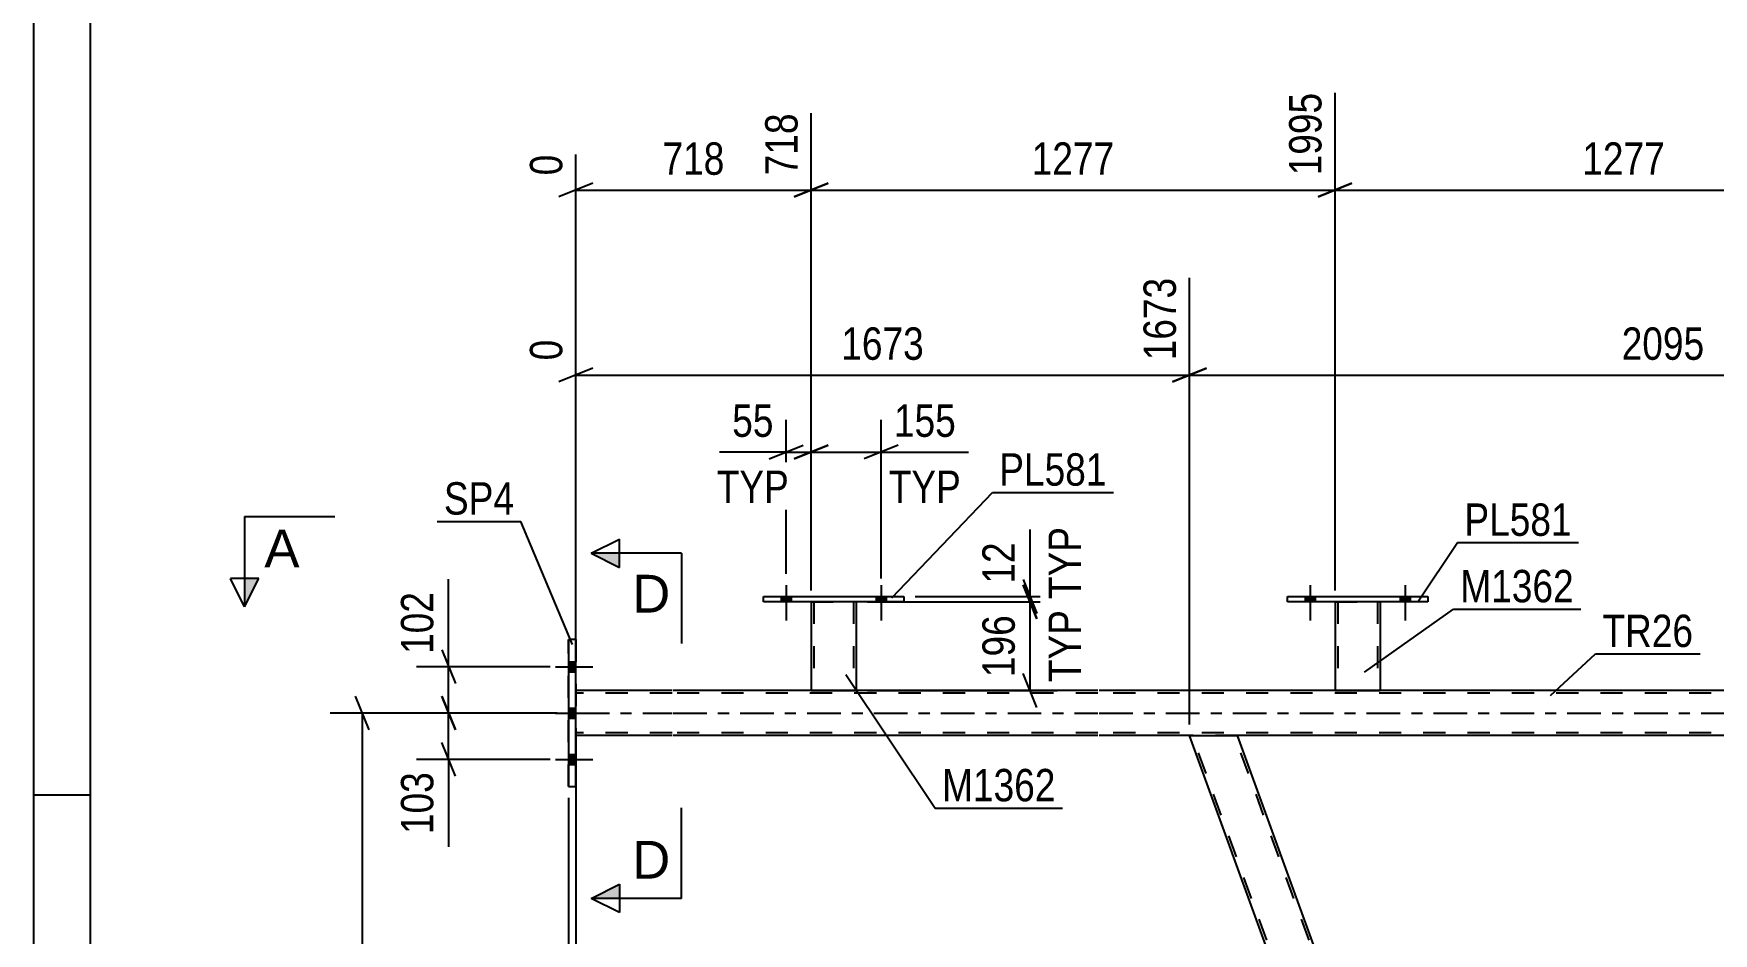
# Model space of a CAD drawing. Header units: millimetres. Extents: x 0 to 841, y 0 to 594.
# Drawn here: x 0 to 148.6, y 434.8 to 514.4 of the extents above; entities that cross this region are included whole.
import ezdxf

# ---------------------------------------------------------------- set-up
doc = ezdxf.new("R2010")
doc.units = ezdxf.units.MM
doc.linetypes.add('DXK_LINE_DOT2', pattern=[3.9198, 1.9599, -1.9599])
doc.linetypes.add('DXK_LINE_DOT3', pattern=[5.9187, 2.979, -0.9799, 0.9799, -0.9799])
doc.styles.add('Arial', font='ARIAL.TTF', dxfattribs={"height": 0.2})
doc.styles.add('Arial Narrow', font='ARIALN.TTF', dxfattribs={"height": 0.2})

# ---------------------------------------------------------------- blocks, each defined once
blk = doc.blocks.new('Unknown-389786769-1133 - 25525')
at = {"color": 5, "linetype": 'Continuous'}
for p, q in [((0, 594), (0, 0)), ((5, 589), (5, 5)), ((5, 447), (0, 447))]:
    blk.add_line(p, q, dxfattribs=at)
blk = doc.blocks.new('Bolt-389786769-2340 - 2334')
at = {"linetype": 'Continuous'}
for points in [[(47.98, 457.92), (47.98, 458.8), (47.34, 458.8), (47.34, 457.92)], [(47.98, 457.92), (47.98, 458.8), (47.34, 458.8), (47.34, 457.92)], [(47.98, 457.92), (47.98, 458.8), (47.34, 458.8), (47.34, 457.92)], [(47.98, 453.82), (47.98, 454.7), (47.34, 454.7), (47.34, 453.82)], [(47.98, 453.82), (47.98, 454.7), (47.34, 454.7), (47.34, 453.82)], [(47.98, 449.72), (47.98, 450.6), (47.34, 450.6), (47.34, 449.72)], [(47.98, 449.72), (47.98, 450.6), (47.34, 450.6), (47.34, 449.72)], [(47.98, 449.72), (47.98, 450.6), (47.34, 450.6), (47.34, 449.72)]]:
    blk.add_hatch(color=1, dxfattribs=at).paths.add_polyline_path(points)
at = {"color": 1, "linetype": 'Continuous'}
for p, q in [((46.18, 458.36), (49.5, 458.36)), ((46.18, 458.36), (49.5, 458.36)), ((46.18, 458.36), (49.5, 458.36)), ((47.34, 458.8), (47.98, 458.8)), ((47.34, 458.8), (47.98, 458.8)), ((47.34, 458.8), (47.98, 458.8)), ((47.34, 457.92), (47.98, 457.92)), ((47.34, 457.92), (47.98, 457.92)), ((47.34, 457.92), (47.98, 457.92)), ((46.18, 454.26), (49.5, 454.26)), ((46.18, 454.26), (49.5, 454.26)), ((47.34, 454.7), (47.98, 454.7)), ((47.34, 454.7), (47.98, 454.7)), ((47.34, 453.82), (47.98, 453.82)), ((47.34, 453.82), (47.98, 453.82)), ((47.34, 450.6), (47.98, 450.6)), ((47.34, 450.6), (47.98, 450.6)), ((47.34, 450.6), (47.98, 450.6)), ((46.18, 450.16), (49.5, 450.16)), ((46.18, 450.16), (49.5, 450.16)), ((46.18, 450.16), (49.5, 450.16)), ((47.34, 449.72), (47.98, 449.72)), ((47.34, 449.72), (47.98, 449.72)), ((47.34, 449.72), (47.98, 449.72))]:
    blk.add_line(p, q, dxfattribs=at)
blk = doc.blocks.new('Part-389786769-2567 - 2334')
at = {"color": 2, "linetype": 'Continuous'}
for p, q in [((146.4, 331.04), (102.28, 452.26)), ((102.28, 452.26), (106.53, 452.26)), ((149.39, 334.51), (106.53, 452.26))]:
    blk.add_line(p, q, dxfattribs=at)
at = {"color": 7, "linetype": 'DXK_LINE_DOT2'}
for p, q in [((146.65, 331.04), (102.53, 452.26)), ((150.4, 331.04), (106.28, 452.26)), ((150.65, 331.04), (149.39, 334.51)), ((150.65, 331.04), (146.4, 331.04)), ((150.14, 331.04), (146.91, 331.04))]:
    blk.add_line(p, q, dxfattribs=at)
blk = doc.blocks.new('Part-389786769-2518 - 2334')
at = {"color": 2, "linetype": 'Continuous'}
for p, q in [((56.5, 456.26), (47.98, 456.26)), ((94.18, 456.26), (56.6, 456.26)), ((750.1, 456.26), (94.28, 456.26)), ((56.5, 452.26), (47.98, 452.26)), ((94.18, 452.26), (56.6, 452.26)), ((102.28, 452.26), (94.28, 452.26)), ((186.09, 452.26), (106.53, 452.26))]:
    blk.add_line(p, q, dxfattribs=at)
at = {"color": 7, "linetype": 'DXK_LINE_DOT2'}
for p, q in [((47.98, 452.26), (47.98, 456.26)), ((56.5, 456.02), (47.98, 456.02)), ((94.18, 456.02), (56.6, 456.02)), ((756.02, 456.02), (94.28, 456.02)), ((56.5, 452.5), (47.98, 452.5)), ((94.18, 452.5), (56.6, 452.5)), ((756.02, 452.5), (94.28, 452.5)), ((106.53, 452.26), (102.28, 452.26))]:
    blk.add_line(p, q, dxfattribs=at)
at = {"color": 7, "linetype": 'DXK_LINE_DOT3'}
for p, q in [((47.98, 454.26), (56.5, 454.26)), ((56.6, 454.26), (94.18, 454.26)), ((94.28, 454.26), (756.02, 454.26))]:
    blk.add_line(p, q, dxfattribs=at)
blk = doc.blocks.new('Part-389786769-2579 - 2334')
at = {"color": 2, "linetype": 'Continuous'}
for p, q in [((47.34, 460.76), (47.34, 460.76)), ((47.98, 460.76), (47.34, 460.76)), ((47.34, 460.76), (47.34, 447.76)), ((47.98, 460.76), (47.98, 460.76)), ((47.98, 447.76), (47.98, 460.76)), ((47.34, 447.76), (47.34, 447.76)), ((47.34, 447.76), (47.98, 447.76)), ((47.98, 447.76), (47.98, 447.76))]:
    blk.add_line(p, q, dxfattribs=at)
at = {"color": 7, "linetype": 'DXK_LINE_DOT2'}
for p, q in [((47.34, 447.76), (47.34, 460.76)), ((47.98, 460.76), (47.98, 447.76))]:
    blk.add_line(p, q, dxfattribs=at)
blk = doc.blocks.new('Part-389786769-26338 - 2334')
at = {"color": 7, "linetype": 'DXK_LINE_DOT2'}
for p, q in [((68.8, 464.11), (72.8, 464.11)), ((68.8, 464.1), (68.8, 464.11)), ((68.8, 464.11), (68.8, 464.1)), ((69.04, 464.11), (69.04, 456.26)), ((72.56, 464.11), (72.56, 456.26)), ((72.8, 464.11), (72.8, 464.1)), ((72.8, 464.1), (72.8, 464.11)), ((72.54, 456.26), (72.5, 456.26)), ((72.5, 456.26), (72.54, 456.26)), ((72.56, 456.26), (72.54, 456.26)), ((72.54, 456.26), (72.56, 456.26))]:
    blk.add_line(p, q, dxfattribs=at)
at = {"color": 2, "linetype": 'Continuous'}
for p, q in [((68.8, 464.1), (68.8, 456.26)), ((72.8, 464.1), (72.8, 456.26)), ((68.8, 456.26), (72.8, 456.26))]:
    blk.add_line(p, q, dxfattribs=at)
blk = doc.blocks.new('Part-389786769-26336 - 2334')
at = {"color": 7, "linetype": 'DXK_LINE_DOT2'}
for p, q in [((115.16, 464.11), (119.16, 464.11)), ((115.16, 464.1), (115.16, 464.11)), ((115.16, 464.11), (115.16, 464.1)), ((115.4, 464.11), (115.4, 456.26)), ((118.92, 464.11), (118.92, 456.26)), ((119.16, 464.11), (119.16, 464.1)), ((119.16, 464.1), (119.16, 464.11)), ((118.86, 456.26), (118.9, 456.26)), ((118.86, 456.26), (118.9, 456.26)), ((118.9, 456.26), (118.92, 456.26)), ((118.9, 456.26), (118.92, 456.26))]:
    blk.add_line(p, q, dxfattribs=at)
at = {"color": 2, "linetype": 'Continuous'}
for p, q in [((115.16, 464.1), (115.16, 456.26)), ((119.16, 464.1), (119.16, 456.26)), ((115.16, 456.26), (119.16, 456.26))]:
    blk.add_line(p, q, dxfattribs=at)
blk = doc.blocks.new('Part-389786769-26337 - 2334')
at = {"color": 2, "linetype": 'Continuous'}
for p, q in [((110.96, 464.58), (123.36, 464.58)), ((110.96, 464.1), (110.96, 464.58)), ((123.36, 464.1), (110.96, 464.1)), ((123.36, 464.58), (123.36, 464.1))]:
    blk.add_line(p, q, dxfattribs=at)
blk = doc.blocks.new('Part-389786769-26339 - 2334')
at = {"color": 2, "linetype": 'Continuous'}
for p, q in [((64.6, 464.58), (77, 464.58)), ((64.6, 464.1), (64.6, 464.58)), ((77, 464.1), (64.6, 464.1)), ((77, 464.58), (77, 464.1))]:
    blk.add_line(p, q, dxfattribs=at)
blk = doc.blocks.new('Bolt-389786769-26365 - 2334')
at = {"linetype": 'Continuous'}
for points in [[(112.52, 464.1), (113.4, 464.1), (113.4, 464.58), (112.52, 464.58)], [(120.92, 464.1), (121.8, 464.1), (121.8, 464.58), (120.92, 464.58)]]:
    blk.add_hatch(color=1, dxfattribs=at).paths.add_polyline_path(points)
at = {"color": 1, "linetype": 'Continuous'}
for p, q in [((112.96, 465.58), (112.96, 462.46)), ((121.36, 465.58), (121.36, 462.46)), ((112.52, 464.58), (112.52, 464.1)), ((113.4, 464.58), (113.4, 464.1)), ((120.92, 464.58), (120.92, 464.1)), ((121.8, 464.58), (121.8, 464.1))]:
    blk.add_line(p, q, dxfattribs=at)
blk = doc.blocks.new('Bolt-389786769-26366 - 2334')
at = {"linetype": 'Continuous'}
for points in [[(112.52, 464.1), (113.4, 464.1), (113.4, 464.58), (112.52, 464.58)], [(120.92, 464.1), (121.8, 464.1), (121.8, 464.58), (120.92, 464.58)]]:
    blk.add_hatch(color=1, dxfattribs=at).paths.add_polyline_path(points)
at = {"color": 1, "linetype": 'Continuous'}
for p, q in [((112.96, 465.58), (112.96, 462.46)), ((121.36, 465.58), (121.36, 462.46)), ((112.52, 464.58), (112.52, 464.1)), ((113.4, 464.58), (113.4, 464.1)), ((120.92, 464.58), (120.92, 464.1)), ((121.8, 464.58), (121.8, 464.1))]:
    blk.add_line(p, q, dxfattribs=at)
blk = doc.blocks.new('Bolt-389786769-26367 - 2334')
at = {"linetype": 'Continuous'}
for points in [[(66.16, 464.1), (67.04, 464.1), (67.04, 464.58), (66.16, 464.58)], [(74.56, 464.1), (75.44, 464.1), (75.44, 464.58), (74.56, 464.58)]]:
    blk.add_hatch(color=1, dxfattribs=at).paths.add_polyline_path(points)
at = {"color": 1, "linetype": 'Continuous'}
for p, q in [((66.6, 465.58), (66.6, 462.46)), ((75, 465.58), (75, 462.46)), ((66.16, 464.58), (66.16, 464.1)), ((67.04, 464.58), (67.04, 464.1)), ((74.56, 464.58), (74.56, 464.1)), ((75.44, 464.58), (75.44, 464.1))]:
    blk.add_line(p, q, dxfattribs=at)
blk = doc.blocks.new('Bolt-389786769-26368 - 2334')
at = {"linetype": 'Continuous'}
for points in [[(66.16, 464.1), (67.04, 464.1), (67.04, 464.58), (66.16, 464.58)], [(74.56, 464.1), (75.44, 464.1), (75.44, 464.58), (74.56, 464.58)]]:
    blk.add_hatch(color=1, dxfattribs=at).paths.add_polyline_path(points)
at = {"color": 1, "linetype": 'Continuous'}
for p, q in [((66.6, 465.58), (66.6, 462.46)), ((75, 465.58), (75, 462.46)), ((66.16, 464.58), (66.16, 464.1)), ((67.04, 464.58), (67.04, 464.1)), ((74.56, 464.58), (74.56, 464.1)), ((75.44, 464.58), (75.44, 464.1))]:
    blk.add_line(p, q, dxfattribs=at)
blk = doc.blocks.new('StraightDimension-389786769-30666 - 2334')
at = {"color": 7, "linetype": 'Continuous'}
for p, q in [((68.8, 465.1), (68.8, 480.2)), ((75, 466.17), (75, 480.2)), ((67.3, 476.75), (70.3, 477.95)), ((68.8, 477.35), (75, 477.35)), ((76.5, 477.95), (73.5, 476.75)), ((75, 477.35), (82.74, 477.35)), ((75, 477.35), (82.74, 477.35))]:
    blk.add_line(p, q, dxfattribs=at)
at = {"color": 0}
blk.add_wipeout([(82.21, 478.1), (82.21, 482.3), (75.53, 482.3), (75.53, 478.1)], dxfattribs=at)
at = {"color": 0, "linetype": 'Continuous'}
blk.add_wipeout([(82.66, 472.25), (82.66, 476.45), (75.07, 476.45), (75.07, 472.25)], dxfattribs=at)
at = {"color": 3, "style": 'Arial Narrow'}
blk.add_text('155', height=2.863, dxfattribs=at).set_placement((76.13, 478.7))
at = {"color": 3, "linetype": 'Continuous', "style": 'Arial Narrow'}
blk.add_text('TYP', height=2.863, dxfattribs=at).set_placement((75.67, 472.85))
blk = doc.blocks.new('StraightDimension-389786769-30510 - 2334')
at = {"color": 7, "linetype": 'Continuous'}
for p, q in [((115.16, 465.1), (115.16, 509.15)), ((166.24, 465.11), (166.24, 509.15)), ((116.66, 501.14), (113.66, 499.94)), ((164.74, 499.94), (167.74, 501.14)), ((115.16, 500.54), (166.24, 500.54))]:
    blk.add_line(p, q, dxfattribs=at)
at = {"color": 0}
blk.add_wipeout([(144.95, 501.29), (144.95, 505.49), (136.44, 505.49), (136.44, 501.29)], dxfattribs=at)
at = {"color": 3, "style": 'Arial Narrow'}
blk.add_text('1277', height=2.863, dxfattribs=at).set_placement((137.04, 501.89))
at = {"color": 0, "linetype": 'Continuous'}
blk.add_wipeout([(165.64, 509.75), (161.44, 509.75), (161.44, 501.24), (165.64, 501.24)], dxfattribs=at)
at = {"color": 3, "linetype": 'Continuous', "style": 'Arial Narrow'}
blk.add_text('3272', height=2.863, rotation=90.0002, dxfattribs=at).set_placement((165.04, 501.84))
blk = doc.blocks.new('StraightDimension-389786769-30667 - 2334')
at = {"color": 7, "linetype": 'Continuous'}
for p, q in [((66.6, 466.58), (66.6, 480.2)), ((68.8, 465.1), (68.8, 480.2)), ((66.6, 477.35), (60.69, 477.35)), ((66.6, 477.35), (60.69, 477.35)), ((65.1, 476.75), (68.1, 477.95)), ((66.6, 477.35), (68.8, 477.35)), ((70.3, 477.95), (67.3, 476.75))]:
    blk.add_line(p, q, dxfattribs=at)
at = {"color": 0}
blk.add_wipeout([(66.08, 478.1), (66.08, 482.3), (61.22, 482.3), (61.22, 478.1)], dxfattribs=at)
at = {"color": 0, "linetype": 'Continuous'}
blk.add_wipeout([(67.44, 472.25), (67.44, 476.45), (59.85, 476.45), (59.85, 472.25)], dxfattribs=at)
at = {"color": 3, "style": 'Arial Narrow'}
blk.add_text('55', height=2.863, dxfattribs=at).set_placement((61.82, 478.7))
at = {"color": 3, "linetype": 'Continuous', "style": 'Arial Narrow'}
blk.add_text('TYP', height=2.863, dxfattribs=at).set_placement((60.45, 472.85))
blk = doc.blocks.new('StraightDimension-389786769-30682 - 2334')
at = {"color": 7, "linetype": 'Continuous'}
for p, q in [((87.57, 465.61), (88.77, 462.61)), ((73.8, 464.11), (90.57, 464.11)), ((88.17, 456.26), (88.17, 464.11)), ((88.77, 454.76), (87.57, 457.76)), ((73.8, 456.26), (90.57, 456.26))]:
    blk.add_line(p, q, dxfattribs=at)
at = {"color": 0, "linetype": 'Continuous'}
blk.add_wipeout([(93.27, 463.98), (89.07, 463.98), (89.07, 456.39), (93.27, 456.39)], dxfattribs=at)
at = {"color": 0}
blk.add_wipeout([(87.42, 463.53), (83.22, 463.53), (83.22, 456.84), (87.42, 456.84)], dxfattribs=at)
at = {"color": 3, "style": 'Arial Narrow'}
blk.add_text('196', height=2.863, rotation=90.0002, dxfattribs=at).set_placement((86.82, 457.44))
at = {"color": 3, "linetype": 'Continuous', "style": 'Arial Narrow'}
blk.add_text('TYP', height=2.863, rotation=90.0002, dxfattribs=at).set_placement((92.67, 456.99))
blk = doc.blocks.new('StraightDimension-389786769-30681 - 2334')
at = {"color": 7, "linetype": 'Continuous'}
for p, q in [((88.17, 464.58), (88.17, 470.49)), ((88.17, 464.58), (88.17, 470.49)), ((87.57, 466.08), (88.77, 463.08)), ((88.77, 462.61), (87.57, 465.61)), ((73.8, 464.11), (90.57, 464.11)), ((78, 464.58), (90.57, 464.58)), ((88.17, 464.11), (88.17, 464.58))]:
    blk.add_line(p, q, dxfattribs=at)
at = {"color": 0, "linetype": 'Continuous'}
blk.add_wipeout([(93.27, 471.33), (89.07, 471.33), (89.07, 463.74), (93.27, 463.74)], dxfattribs=at)
at = {"color": 0}
blk.add_wipeout([(87.42, 469.96), (83.22, 469.96), (83.22, 465.11), (87.42, 465.11)], dxfattribs=at)
at = {"color": 3, "linetype": 'Continuous', "style": 'Arial Narrow'}
blk.add_text('TYP', height=2.863, rotation=90.0002, dxfattribs=at).set_placement((92.67, 464.34))
at = {"color": 3, "style": 'Arial Narrow'}
blk.add_text('12', height=2.863, rotation=90.0002, dxfattribs=at).set_placement((86.82, 465.71))
blk = doc.blocks.new('StraightDimension-389786769-32312 - 2334')
at = {"color": 7, "linetype": 'Continuous'}
blk.add_line((47.34, 446.76), (47.34, 291.9), dxfattribs=at)
blk = doc.blocks.new('StraightDimension-389786769-8886 - 2334')
at = {"color": 7, "linetype": 'Continuous'}
for p, q in [((29.69, 452.76), (28.49, 455.76)), ((46.34, 454.26), (26.24, 454.26)), ((29.09, 328.4), (29.09, 454.26)), ((28.49, 329.9), (29.69, 326.9)), ((84.02, 328.4), (26.24, 328.4))]:
    blk.add_line(p, q, dxfattribs=at)
at = {"color": 0}
blk.add_wipeout([(28.34, 395.59), (24.14, 395.59), (24.14, 387.08), (28.34, 387.08)], dxfattribs=at)
at = {"color": 3, "style": 'Arial Narrow'}
blk.add_text('3147', height=2.863, rotation=90.0002, dxfattribs=at).set_placement((27.74, 387.68))
blk = doc.blocks.new('StraightDimension-389786769-8907 - 2334')
at = {"color": 7, "linetype": 'Continuous'}
for p, q in [((47.98, 451.34), (47.98, 390.56)), ((85.66, 332.04), (85.66, 395.81)), ((49.48, 393.56), (46.48, 392.36)), ((47.98, 392.96), (85.66, 392.96)), ((84.16, 392.36), (87.16, 393.56))]:
    blk.add_line(p, q, dxfattribs=at)
at = {"color": 0}
blk.add_wipeout([(71.07, 393.71), (71.07, 397.91), (62.56, 397.91), (62.56, 393.71)], dxfattribs=at)
at = {"color": 3, "style": 'Arial Narrow'}
blk.add_text('1140', height=2.863, dxfattribs=at).set_placement((63.16, 394.31))
blk = doc.blocks.new('StraightDimension-389786769-22835 - 2334')
at = {"color": 7, "linetype": 'Continuous'}
for p, q in [((102.28, 453.26), (102.28, 492.78)), ((186.09, 453.26), (186.09, 492.78)), ((103.78, 484.77), (100.78, 483.57)), ((184.59, 483.57), (187.59, 484.77)), ((102.28, 484.17), (186.09, 484.17))]:
    blk.add_line(p, q, dxfattribs=at)
at = {"color": 0}
blk.add_wipeout([(148.44, 484.92), (148.44, 489.12), (139.93, 489.12), (139.93, 484.92)], dxfattribs=at)
at = {"color": 3, "style": 'Arial Narrow'}
blk.add_text('2095', height=2.863, dxfattribs=at).set_placement((140.53, 485.52))
at = {"color": 0, "linetype": 'Continuous'}
blk.add_wipeout([(185.49, 493.38), (181.29, 493.38), (181.29, 484.87), (185.49, 484.87)], dxfattribs=at)
at = {"color": 3, "linetype": 'Continuous', "style": 'Arial Narrow'}
blk.add_text('3769', height=2.863, rotation=90.0002, dxfattribs=at).set_placement((184.89, 485.47))
blk = doc.blocks.new('StraightDimension-389786769-22836 - 2334')
at = {"color": 7, "linetype": 'Continuous'}
for p, q in [((102.28, 453.26), (102.28, 492.78)), ((47.98, 461.76), (47.98, 487.3)), ((49.48, 484.77), (46.48, 483.57)), ((100.78, 483.57), (103.78, 484.77)), ((47.98, 484.17), (102.28, 484.17))]:
    blk.add_line(p, q, dxfattribs=at)
at = {"color": 0}
blk.add_wipeout([(79.38, 484.92), (79.38, 489.12), (70.87, 489.12), (70.87, 484.92)], dxfattribs=at)
at = {"color": 3, "style": 'Arial Narrow'}
blk.add_text('1673', height=2.863, dxfattribs=at).set_placement((71.47, 485.52))
at = {"color": 0, "linetype": 'Continuous'}
for points in [[(101.68, 493.38), (97.48, 493.38), (97.48, 484.87), (101.68, 484.87)], [(47.38, 487.9), (43.18, 487.9), (43.18, 484.87), (47.38, 484.87)]]:
    blk.add_wipeout(points, dxfattribs=at)
at = {"color": 3, "linetype": 'Continuous', "style": 'Arial Narrow'}
for s, height, p in [('1673', 2.863, (101.08, 485.47)), ('0', 2.86, (46.78, 485.47))]:
    blk.add_text(s, height=height, rotation=90.0002, dxfattribs=at).set_placement(p)
blk = doc.blocks.new('StraightDimension-389786769-30511 - 2334')
at = {"color": 7, "linetype": 'Continuous'}
for p, q in [((115.16, 465.1), (115.16, 509.15)), ((68.8, 465.11), (68.8, 507.33)), ((70.3, 501.14), (67.3, 499.94)), ((113.66, 499.94), (116.66, 501.14)), ((68.8, 500.54), (115.16, 500.54))]:
    blk.add_line(p, q, dxfattribs=at)
at = {"color": 0}
blk.add_wipeout([(96.23, 501.29), (96.23, 505.49), (87.72, 505.49), (87.72, 501.29)], dxfattribs=at)
at = {"color": 3, "style": 'Arial Narrow'}
blk.add_text('1277', height=2.863, dxfattribs=at).set_placement((88.32, 501.89))
at = {"color": 0, "linetype": 'Continuous'}
blk.add_wipeout([(114.56, 509.75), (110.36, 509.75), (110.36, 501.24), (114.56, 501.24)], dxfattribs=at)
at = {"color": 3, "linetype": 'Continuous', "style": 'Arial Narrow'}
blk.add_text('1995', height=2.863, rotation=90.0002, dxfattribs=at).set_placement((113.96, 501.84))
blk = doc.blocks.new('StraightDimension-389786769-30512 - 2334')
at = {"color": 7, "linetype": 'Continuous'}
for p, q in [((68.8, 465.11), (68.8, 507.33)), ((47.98, 457.26), (47.98, 503.67)), ((49.48, 501.14), (46.48, 499.94)), ((67.3, 499.94), (70.3, 501.14)), ((47.98, 500.54), (68.8, 500.54))]:
    blk.add_line(p, q, dxfattribs=at)
at = {"color": 0}
blk.add_wipeout([(61.73, 501.29), (61.73, 505.49), (55.05, 505.49), (55.05, 501.29)], dxfattribs=at)
at = {"color": 3, "style": 'Arial Narrow'}
blk.add_text('718', height=2.863, dxfattribs=at).set_placement((55.65, 501.89))
at = {"color": 0, "linetype": 'Continuous'}
for points in [[(68.2, 507.93), (64, 507.93), (64, 501.24), (68.2, 501.24)], [(47.38, 504.27), (43.18, 504.27), (43.18, 501.24), (47.38, 501.24)]]:
    blk.add_wipeout(points, dxfattribs=at)
at = {"color": 3, "linetype": 'Continuous', "style": 'Arial Narrow'}
for s, height, p in [('718', 2.863, (67.6, 501.84)), ('0', 2.86, (46.78, 501.84))]:
    blk.add_text(s, height=height, rotation=90.0002, dxfattribs=at).set_placement(p)
blk = doc.blocks.new('StraightDimension-389786769-30999 - 2334')
at = {"color": 7, "linetype": 'Continuous'}
for p, q in [((36.72, 458.36), (36.72, 466.1)), ((36.72, 458.36), (36.72, 466.1)), ((36.12, 459.86), (37.32, 456.86)), ((45.72, 458.36), (33.87, 458.36)), ((36.72, 454.26), (36.72, 458.36)), ((37.32, 452.76), (36.12, 455.76)), ((45.72, 454.26), (33.87, 454.26))]:
    blk.add_line(p, q, dxfattribs=at)
at = {"color": 0}
blk.add_wipeout([(35.97, 465.57), (31.77, 465.57), (31.77, 458.89), (35.97, 458.89)], dxfattribs=at)
at = {"color": 3, "style": 'Arial Narrow'}
blk.add_text('102', height=2.863, rotation=90.0002, dxfattribs=at).set_placement((35.37, 459.49))
blk = doc.blocks.new('StraightDimension-389786769-31000 - 2334')
at = {"color": 7, "linetype": 'Continuous'}
for p, q in [((36.12, 455.76), (37.32, 452.76)), ((45.72, 454.26), (33.87, 454.26)), ((36.72, 450.16), (36.72, 454.26)), ((37.32, 448.66), (36.12, 451.66)), ((45.72, 450.16), (33.87, 450.16)), ((36.72, 450.16), (36.72, 442.43)), ((36.72, 450.16), (36.72, 442.43))]:
    blk.add_line(p, q, dxfattribs=at)
at = {"color": 0}
blk.add_wipeout([(35.97, 449.64), (31.77, 449.64), (31.77, 442.95), (35.97, 442.95)], dxfattribs=at)
at = {"color": 3, "style": 'Arial Narrow'}
blk.add_text('103', height=2.863, rotation=90.0002, dxfattribs=at).set_placement((35.37, 443.55))
blk = doc.blocks.new('Mark-389786769-30711 - 2334')
at = {"color": 0}
blk.add_wipeout([(90.44, 446.45), (90.44, 449.45), (80.39, 449.45), (80.39, 446.45)], dxfattribs=at)
blk.add_wipeout([(90.44, 446.45), (90.44, 449.45), (80.39, 449.45), (80.39, 446.45)], dxfattribs=at)
at = {"color": 30, "linetype": 'Continuous'}
for p, q in [((71.86, 457.66), (79.79, 445.85)), ((79.79, 445.85), (91.04, 445.85))]:
    blk.add_line(p, q, dxfattribs=at)
at = {"color": 3, "style": 'Arial Narrow'}
blk.add_text('M1362', height=2.863, dxfattribs=at).set_placement((80.39, 446.45))
blk = doc.blocks.new('Mark-389786769-2514 - 2334')
at = {"color": 0}
blk.add_wipeout([(146.86, 460.1), (146.86, 463.1), (138.82, 463.1), (138.82, 460.1)], dxfattribs=at)
blk.add_wipeout([(146.86, 460.1), (146.86, 463.1), (138.82, 463.1), (138.82, 460.1)], dxfattribs=at)
at = {"color": 30, "linetype": 'Continuous'}
for p, q in [((134.22, 455.82), (138.22, 459.5)), ((138.22, 459.5), (147.46, 459.5))]:
    blk.add_line(p, q, dxfattribs=at)
at = {"color": 3, "style": 'Arial Narrow'}
blk.add_text('TR26', height=2.863, dxfattribs=at).set_placement((138.82, 460.1))
blk = doc.blocks.new('Mark-389786769-30708 - 2334')
at = {"color": 0}
blk.add_wipeout([(136.11, 469.94), (136.11, 472.94), (126.61, 472.94), (126.61, 469.94)], dxfattribs=at)
blk.add_wipeout([(136.11, 469.94), (136.11, 472.94), (126.61, 472.94), (126.61, 469.94)], dxfattribs=at)
at = {"color": 30, "linetype": 'Continuous'}
for p, q in [((122.55, 464.18), (126.01, 469.34)), ((126.01, 469.34), (136.71, 469.34))]:
    blk.add_line(p, q, dxfattribs=at)
at = {"color": 3, "style": 'Arial Narrow'}
blk.add_text('PL581', height=2.863, dxfattribs=at).set_placement((126.61, 469.94))
blk = doc.blocks.new('Mark-389786769-2575 - 2334')
at = {"color": 0}
blk.add_wipeout([(42.52, 471.82), (42.52, 474.82), (36.31, 474.82), (36.31, 471.82)], dxfattribs=at)
blk.add_wipeout([(42.52, 471.82), (42.52, 474.82), (36.31, 474.82), (36.31, 471.82)], dxfattribs=at)
at = {"color": 30, "linetype": 'Continuous'}
for p in [(35.71, 471.22), (47.7, 460.32)]:
    blk.add_line(p, (43.12, 471.22), dxfattribs=at)
at = {"color": 3, "style": 'Arial Narrow'}
blk.add_text('SP4', height=2.863, dxfattribs=at).set_placement((36.31, 471.82))
blk = doc.blocks.new('Mark-389786769-30705 - 2334')
at = {"color": 0}
blk.add_wipeout([(136.3, 464.06), (136.3, 467.06), (126.25, 467.06), (126.25, 464.06)], dxfattribs=at)
blk.add_wipeout([(136.3, 464.06), (136.3, 467.06), (126.25, 467.06), (126.25, 464.06)], dxfattribs=at)
at = {"color": 30, "linetype": 'Continuous'}
for p, q in [((117.77, 457.89), (125.65, 463.46)), ((125.65, 463.46), (136.9, 463.46))]:
    blk.add_line(p, q, dxfattribs=at)
at = {"color": 3, "style": 'Arial Narrow'}
blk.add_text('M1362', height=2.863, dxfattribs=at).set_placement((126.25, 464.06))
blk = doc.blocks.new('SectionMark-389786769-3496 - 2334')
at = {"linetype": 'Continuous'}
blk.add_hatch(color=6, dxfattribs=at).paths.add_polyline_path([(18.67, 466.16), (19.92, 466.16), (18.67, 463.66)])
at = {"color": 6, "linetype": 'Continuous'}
for p, q in [((18.67, 471.66), (26.67, 471.66)), ((18.67, 471.66), (18.67, 463.66)), ((18.67, 463.66), (17.42, 466.16)), ((19.92, 466.16), (17.42, 466.16)), ((18.67, 463.66), (19.92, 466.16))]:
    blk.add_line(p, q, dxfattribs=at)
at = {"color": 0, "linetype": 'Continuous'}
blk.add_wipeout([(23.53, 467.16), (23.53, 470.66), (20.42, 470.66), (20.42, 467.16)], dxfattribs=at)
at = {"color": 3, "linetype": 'Continuous', "style": 'Arial'}
blk.add_text('A', height=3.34, dxfattribs=at).set_placement((20.42, 467.16))
blk = doc.blocks.new('SectionMark-389786769-10425 - 2334')
at = {"linetype": 'Continuous'}
for points in [[(51.84, 468.4), (51.84, 467.15), (49.34, 468.4)], [(51.84, 439.11), (51.84, 437.86), (49.34, 437.86)]]:
    blk.add_hatch(color=6, dxfattribs=at).paths.add_polyline_path(points)
at = {"color": 6, "linetype": 'Continuous'}
for p, q in [((49.34, 468.4), (51.84, 469.65)), ((57.34, 468.4), (49.34, 468.4)), ((49.34, 468.4), (51.84, 467.15)), ((51.84, 467.15), (51.84, 469.65)), ((57.34, 468.4), (57.34, 460.4)), ((57.34, 437.86), (57.34, 445.86)), ((49.34, 437.86), (51.84, 439.11)), ((51.84, 439.11), (51.84, 436.61)), ((57.34, 437.86), (49.34, 437.86)), ((51.84, 436.61), (49.34, 437.86))]:
    blk.add_line(p, q, dxfattribs=at)
at = {"color": 0, "linetype": 'Continuous'}
for points in [[(56.34, 463.15), (56.34, 466.65), (52.97, 466.65), (52.97, 463.15)], [(56.34, 439.61), (56.34, 443.11), (52.97, 443.11), (52.97, 439.61)]]:
    blk.add_wipeout(points, dxfattribs=at)
at = {"color": 3, "linetype": 'Continuous', "style": 'Arial'}
for p in [(52.97, 463.15), (52.97, 439.61)]:
    blk.add_text('D', height=3.34, dxfattribs=at).set_placement(p)
blk = doc.blocks.new('Mark-389786769-30714 - 2334')
at = {"color": 0}
blk.add_wipeout([(94.95, 474.38), (94.95, 477.38), (85.45, 477.38), (85.45, 474.38)], dxfattribs=at)
blk.add_wipeout([(94.95, 474.38), (94.95, 477.38), (85.45, 477.38), (85.45, 474.38)], dxfattribs=at)
at = {"color": 30, "linetype": 'Continuous'}
for p, q in [((75.95, 464.45), (84.85, 473.78)), ((84.85, 473.78), (95.55, 473.78))]:
    blk.add_line(p, q, dxfattribs=at)
at = {"color": 3, "style": 'Arial Narrow'}
blk.add_text('PL581', height=2.863, dxfattribs=at).set_placement((85.45, 474.38))

msp = doc.modelspace()

# ---------------------------------------------------------------- block references
for name in ['Unknown-389786769-1133 - 25525', 'Bolt-389786769-26367 - 2334', 'Bolt-389786769-26368 - 2334', 'Bolt-389786769-26365 - 2334', 'Bolt-389786769-26366 - 2334', 'Part-389786769-26339 - 2334', 'Part-389786769-26338 - 2334', 'Part-389786769-26337 - 2334', 'Part-389786769-26336 - 2334', 'Part-389786769-2579 - 2334', 'Bolt-389786769-2340 - 2334', 'Part-389786769-2518 - 2334', 'Part-389786769-2567 - 2334']:
    msp.add_blockref(name, (0, 0))

# ---------------------------------------------------------------- next in the draw order: block references
for name in ['StraightDimension-389786769-30510 - 2334', 'StraightDimension-389786769-30666 - 2334', 'StraightDimension-389786769-32312 - 2334']:
    msp.add_blockref(name, (0, 0))

# ---------------------------------------------------------------- next in the draw order: block references
for name in ['StraightDimension-389786769-22835 - 2334', 'StraightDimension-389786769-30667 - 2334', 'StraightDimension-389786769-30682 - 2334']:
    msp.add_blockref(name, (0, 0))

# ---------------------------------------------------------------- next in the draw order: block references
for name in ['Mark-389786769-30708 - 2334', 'StraightDimension-389786769-30681 - 2334', 'Mark-389786769-2514 - 2334', 'StraightDimension-389786769-8886 - 2334']:
    msp.add_blockref(name, (0, 0))

# ---------------------------------------------------------------- next in the draw order: block references
for name in ['StraightDimension-389786769-22836 - 2334', 'Mark-389786769-30705 - 2334', 'StraightDimension-389786769-8907 - 2334']:
    msp.add_blockref(name, (0, 0))

# ---------------------------------------------------------------- next in the draw order: block references
for name in ['StraightDimension-389786769-30511 - 2334', 'Mark-389786769-30711 - 2334']:
    msp.add_blockref(name, (0, 0))

# ---------------------------------------------------------------- next in the draw order: block references
msp.add_blockref('StraightDimension-389786769-30512 - 2334', (0, 0))

# ---------------------------------------------------------------- next in the draw order: block references
msp.add_blockref('StraightDimension-389786769-30999 - 2334', (0, 0))

# ---------------------------------------------------------------- next in the draw order: block references
for name in ['Mark-389786769-2575 - 2334', 'StraightDimension-389786769-31000 - 2334']:
    msp.add_blockref(name, (0, 0))

# ---------------------------------------------------------------- next in the draw order: block references
msp.add_blockref('SectionMark-389786769-3496 - 2334', (0, 0))

# ---------------------------------------------------------------- next in the draw order: block references
for name in ['Mark-389786769-30714 - 2334', 'SectionMark-389786769-10425 - 2334']:
    msp.add_blockref(name, (0, 0))

doc.saveas('drawing.dxf')
